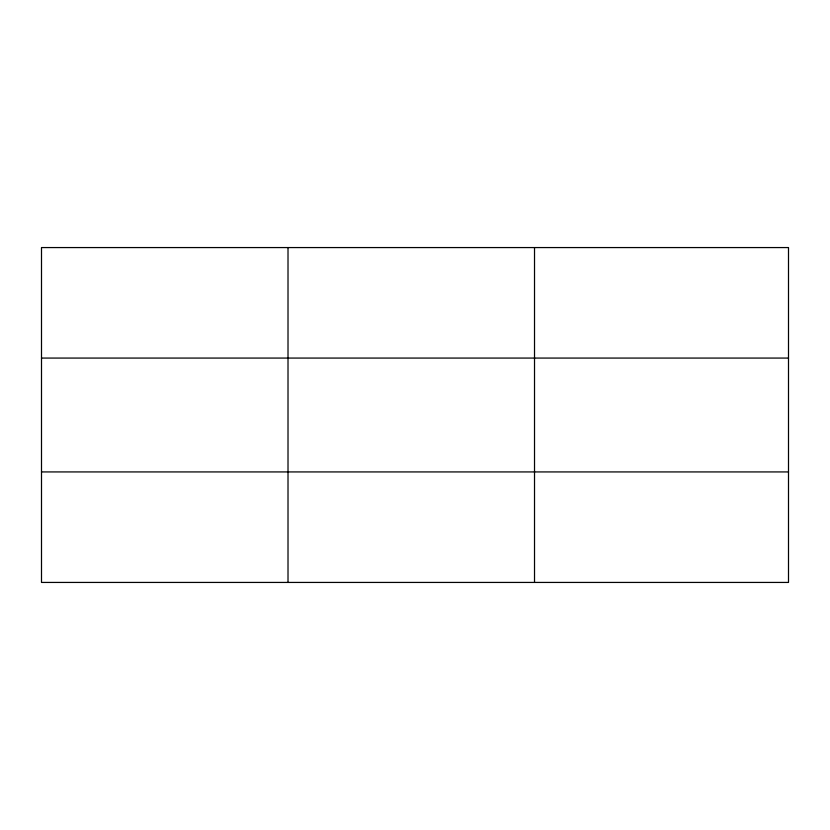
<?xml version="1.0" encoding="UTF-8"?>
<svg xmlns="http://www.w3.org/2000/svg" width="830" height="830" viewBox="0 0 830 830"><rect width="100%" height="100%" fill="white"/><g stroke="black" fill="none" stroke-linecap="round" stroke-linejoin="round"><path stroke-width="1.25" d="M534.52 247.568L534.52 582.432M788.5 471.928L788.5 582.432L41.5 582.432L41.5 247.568L788.5 247.568L788.5 471.928L41.5 471.928M41.5 358.072L788.5 358.072M288.01 247.568L288.01 582.432"/></g></svg>
